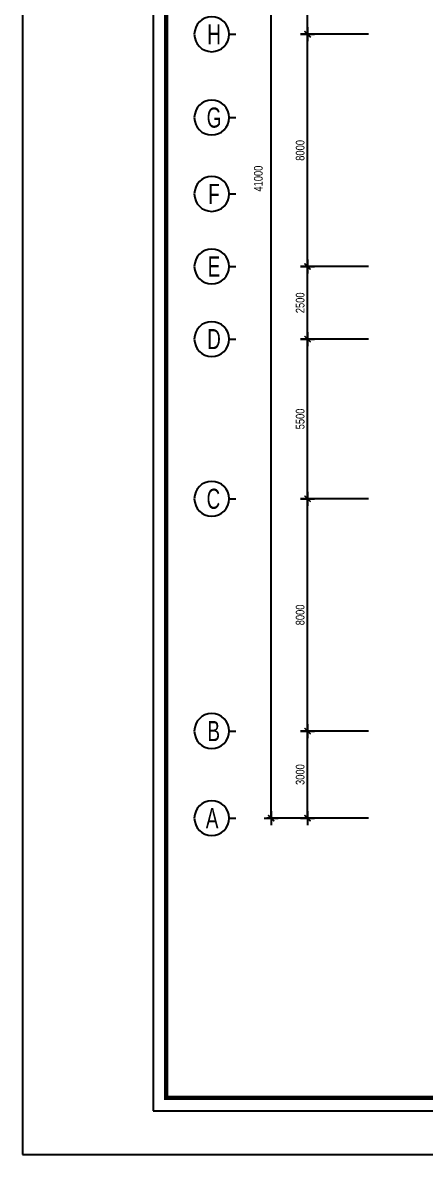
# Model space of a CAD drawing. Header units: metres. Extents: x 352651 to 1421851, y -87441 to -24441.
# Drawn here: x 709051 to 722942, y -87441 to -48460 of the extents above; entities that cross this region are included whole.
import ezdxf
from ezdxf.enums import TextEntityAlignment as Align

# ---------------------------------------------------------------- set-up
doc = ezdxf.new("R2010")
doc.units = ezdxf.units.M
doc.header["$LTSCALE"] = 300
doc.header["$MEASUREMENT"] = 0
doc.header["$PDMODE"] = 2
doc.linetypes.add('DASHED2', pattern=[0.375, 0.25, -0.125])
doc.layers.get('0').update_dxf_attribs({"linetype": 'CONTINUOUS'})
doc.layers.get('Defpoints').update_dxf_attribs({"linetype": 'CONTINUOUS'})
for name, color, linetype in [('0-TEXT', 7, 'CONTINUOUS'), ('0-THAY', 7, 'CONTINUOUS'), ('DIM', 1, 'CONTINUOUS'), ('HATCH', 145, 'CONTINUOUS'), ('TEXT', 4, 'CONTINUOUS'), ('THAY', 9, 'CONTINUOUS'), ('TUONG', 7, 'CONTINUOUS')]:
    doc.layers.add(name, color=color, linetype=linetype)
doc.styles.add('CHUKICHTHUOC', font='vnshx.shx', dxfattribs={"width": 0.8, "height": 300, "bigfont": '@extfont2.shx'})
doc.styles.add('CHUTENTRUC', font='VnAvantH.TTF', dxfattribs={"width": 0.8})
doc.dimstyles.new('150', dxfattribs={"dimscale": 150, "dimtxt": 2, "dimasz": 0.1, "dimexe": 1, "dimexo": 0, "dimgap": 0.7, "dimtad": 1, "dimdec": 0, "dimzin": 0, "dimdsep": 46, "dimtxsty": 'CHUKICHTHUOC', "dimblk": 'ARR', "dimcen": 0, "dimdle": 1, "dimclrd": 3, "dimclre": 3, "dimclrt": 3, "dimadec": 0, "dimazin": 0, "dimtfac": 1, "dimtdec": 0, "dimtix": 1, "dimtmove": 2, "dimatfit": 3, "dimldrblk": 'ARR', "dimfxl": 1, "dimtolj": 1, "dimtzin": 0, "dimarcsym": 0})

# ---------------------------------------------------------------- blocks, each defined once
blk = doc.blocks.new('ARR')
at = {"color": 1}
for p, q in [((-16, 0), (16, 0)), ((0, -16), (0, 16))]:
    blk.add_line(p, q, dxfattribs=at)
at = {"color": 3, "const_width": 3.6}
blk.add_lwpolyline([(-7.1, -7.1), (7.1, 7.1)], dxfattribs=at)
blk = doc.blocks.new('*D192')
at = {"layer": 'Defpoints', "color": 0, "transparency": 16777216}
for p in [(718879, -72860), (720980, -72860), (720980, -75860)]:
    blk.add_point(p, dxfattribs=at)
at = {"layer": 'DIM', "color": 3, "lineweight": -2, "transparency": 16777216}
for p, q in [((720980, -72860), (718729, -72860)), ((718879, -75845), (718879, -72875)), ((720980, -75860), (718729, -75860))]:
    blk.add_line(p, q, dxfattribs=at)
at = {"layer": 'DIM', "color": 3, "lineweight": -2, "transparency": 16777216, "xscale": 15, "yscale": 15, "zscale": 15}
for p, rotation in [((718879, -72860), 90), ((718879, -75860), 270)]:
    blk.add_blockref('ARR', p, dxfattribs=dict(at, rotation=rotation))
at = {"layer": 'DIM', "color": 3, "transparency": 16777216, "insert": (718624, -74360), "char_height": 300, "attachment_point": 5, "rotation": 90, "style": 'CHUKICHTHUOC'}
blk.add_mtext('\\A1;3000', dxfattribs=at)
blk = doc.blocks.new('*D193')
at = {"layer": 'Defpoints', "color": 0, "transparency": 16777216}
for p in [(718879, -64860), (720980, -64860), (720980, -72860)]:
    blk.add_point(p, dxfattribs=at)
at = {"layer": 'DIM', "color": 3, "lineweight": -2, "transparency": 16777216}
for p, q in [((720980, -64860), (718729, -64860)), ((718879, -72845), (718879, -64875)), ((720980, -72860), (718729, -72860))]:
    blk.add_line(p, q, dxfattribs=at)
at = {"layer": 'DIM', "color": 3, "lineweight": -2, "transparency": 16777216, "xscale": 15, "yscale": 15, "zscale": 15}
for p, rotation in [((718879, -64860), 90), ((718879, -72860), 270)]:
    blk.add_blockref('ARR', p, dxfattribs=dict(at, rotation=rotation))
at = {"layer": 'DIM', "color": 3, "transparency": 16777216, "insert": (718624, -68860), "char_height": 300, "attachment_point": 5, "rotation": 90, "style": 'CHUKICHTHUOC'}
blk.add_mtext('\\A1;8000', dxfattribs=at)
blk = doc.blocks.new('*D195')
at = {"layer": 'Defpoints', "color": 0, "transparency": 16777216}
for p in [(717620, -34860), (720980, -34860), (720980, -75860)]:
    blk.add_point(p, dxfattribs=at)
at = {"layer": 'DIM', "color": 3, "lineweight": -2, "transparency": 16777216}
for p, q in [((720980, -34860), (717470, -34860)), ((717620, -75845), (717620, -34875)), ((720980, -75860), (717470, -75860))]:
    blk.add_line(p, q, dxfattribs=at)
at = {"layer": 'DIM', "color": 3, "lineweight": -2, "transparency": 16777216, "xscale": 15, "yscale": 15, "zscale": 15}
for p, rotation in [((717620, -34860), 90), ((717620, -75860), 270)]:
    blk.add_blockref('ARR', p, dxfattribs=dict(at, rotation=rotation))
at = {"layer": 'DIM', "color": 3, "transparency": 16777216, "insert": (717182, -53832), "char_height": 300, "attachment_point": 5, "rotation": 90, "style": 'CHUKICHTHUOC'}
blk.add_mtext('\\A1;41000', dxfattribs=at)
blk = doc.blocks.new('*D206')
at = {"layer": 'Defpoints', "color": 0, "transparency": 16777216}
for p in [(718879, -40860), (720980, -40860), (720980, -48860)]:
    blk.add_point(p, dxfattribs=at)
at = {"layer": 'DIM', "color": 3, "lineweight": -2, "transparency": 16777216}
for p, q in [((720980, -40860), (718729, -40860)), ((718879, -48845), (718879, -40875)), ((720980, -48860), (718729, -48860))]:
    blk.add_line(p, q, dxfattribs=at)
at = {"layer": 'DIM', "color": 3, "lineweight": -2, "transparency": 16777216, "xscale": 15, "yscale": 15, "zscale": 15}
for p, rotation in [((718879, -40860), 90), ((718879, -48860), 270)]:
    blk.add_blockref('ARR', p, dxfattribs=dict(at, rotation=rotation))
at = {"layer": 'DIM', "color": 3, "transparency": 16777216, "insert": (718624, -44860), "char_height": 300, "attachment_point": 5, "rotation": 90, "style": 'CHUKICHTHUOC'}
blk.add_mtext('\\A1;8000', dxfattribs=at)
blk = doc.blocks.new('*D207')
at = {"layer": 'Defpoints', "color": 0, "transparency": 16777216}
for p in [(718879, -48860), (720730, -48860), (720980, -56860)]:
    blk.add_point(p, dxfattribs=at)
at = {"layer": 'DIM', "color": 3, "lineweight": -2, "transparency": 16777216}
for p, q in [((720730, -48860), (718729, -48860)), ((718879, -56845), (718879, -48875)), ((720980, -56860), (718729, -56860))]:
    blk.add_line(p, q, dxfattribs=at)
at = {"layer": 'DIM', "color": 3, "lineweight": -2, "transparency": 16777216, "xscale": 15, "yscale": 15, "zscale": 15}
for p, rotation in [((718879, -48860), 90), ((718879, -56860), 270)]:
    blk.add_blockref('ARR', p, dxfattribs=dict(at, rotation=rotation))
at = {"layer": 'DIM', "color": 3, "transparency": 16777216, "insert": (718624, -52860), "char_height": 300, "attachment_point": 5, "rotation": 90, "style": 'CHUKICHTHUOC'}
blk.add_mtext('\\A1;8000', dxfattribs=at)
blk = doc.blocks.new('*D208')
at = {"layer": 'Defpoints', "color": 0, "transparency": 16777216}
for p in [(718879, -59360), (720980, -59360), (720980, -64860)]:
    blk.add_point(p, dxfattribs=at)
at = {"layer": 'DIM', "color": 3, "lineweight": -2, "transparency": 16777216}
for p, q in [((720980, -59360), (718729, -59360)), ((718879, -64845), (718879, -59375)), ((720980, -64860), (718729, -64860))]:
    blk.add_line(p, q, dxfattribs=at)
at = {"layer": 'DIM', "color": 3, "lineweight": -2, "transparency": 16777216, "xscale": 15, "yscale": 15, "zscale": 15}
for p, rotation in [((718879, -59360), 90), ((718879, -64860), 270)]:
    blk.add_blockref('ARR', p, dxfattribs=dict(at, rotation=rotation))
at = {"layer": 'DIM', "color": 3, "transparency": 16777216, "insert": (718624, -62110), "char_height": 300, "attachment_point": 5, "rotation": 90, "style": 'CHUKICHTHUOC'}
blk.add_mtext('\\A1;5500', dxfattribs=at)
blk = doc.blocks.new('*D209')
at = {"layer": 'Defpoints', "color": 0, "transparency": 16777216}
for p in [(718879, -56860), (720980, -56860), (720980, -59360)]:
    blk.add_point(p, dxfattribs=at)
at = {"layer": 'DIM', "color": 3, "lineweight": -2, "transparency": 16777216}
for p, q in [((720980, -56860), (718729, -56860)), ((718879, -59345), (718879, -56875)), ((720980, -59360), (718729, -59360))]:
    blk.add_line(p, q, dxfattribs=at)
at = {"layer": 'DIM', "color": 3, "lineweight": -2, "transparency": 16777216, "xscale": 15, "yscale": 15, "zscale": 15}
for p, rotation in [((718879, -56860), 90), ((718879, -59360), 270)]:
    blk.add_blockref('ARR', p, dxfattribs=dict(at, rotation=rotation))
at = {"layer": 'DIM', "color": 3, "transparency": 16777216, "insert": (718624, -58110), "char_height": 300, "attachment_point": 5, "rotation": 90, "style": 'CHUKICHTHUOC'}
blk.add_mtext('\\A1;2500', dxfattribs=at)
blk = doc.blocks.new('TENTRUC')
at = {"layer": '0-THAY'}
blk.add_line((0, -1.4), (0, -0.4), dxfattribs=at)
blk.add_circle((0, -4), 2.6, dxfattribs=at)
at = {"layer": '0-TEXT', "style": 'CHUTENTRUC', "width": 0.7}
blk.add_attdef('E5', text='', height=3, dxfattribs=at).set_placement((0, -4), align=Align.MIDDLE_CENTER)

msp = doc.modelspace()

# ---------------------------------------------------------------- linework, layer by layer
for const_width in [150, 51.9]:
    msp.add_lwpolyline([(714000.9, -85490.5), (796200.9, -85490.5), (796200.9, -26390.5), (714000.9, -26390.5)], close=True, dxfattribs=dict(const_width=const_width))
at = {"layer": 'Defpoints', "linetype": 'DASHED2'}
msp.add_lwpolyline([(709050.9, -87440.5), (798150.9, -87440.5), (798150.9, -24440.5), (709050.9, -24440.5)], close=True, dxfattribs=at)
msp.add_lwpolyline([(709050.9, -87440.5), (798150.9, -87440.5), (798150.9, -24440.5), (709050.9, -24440.5)], close=True, dxfattribs=at)
at = {"layer": 'HATCH', "linetype": 'ByBlock'}
msp.add_lwpolyline([(713550.9, -85940.5), (796650.9, -85940.5), (796650.9, -25940.5), (713550.9, -25940.5)], close=True, dxfattribs=at)
at = {"layer": 'THAY', "linetype": 'ByBlock'}
msp.add_lwpolyline([(713550.9, -85940.5), (796650.9, -85940.5), (796650.9, -25940.5), (713550.9, -25940.5)], close=True, dxfattribs=at)
at = {"layer": 'TUONG'}
msp.add_lwpolyline([(709050.9, -87440.5), (798150.9, -87440.5), (798150.9, -24440.5), (709050.9, -24440.5)], close=True, dxfattribs=at)

# ---------------------------------------------------------------- block references
at = {"layer": 'TEXT'}
ref = msp.add_blockref('TENTRUC', (716496.1, -48859.6), dxfattribs=dict(at, xscale=-230.7692307692487, yscale=230.7692307692487, zscale=230.7692307692917, rotation=270))
ref.add_attrib('E5', 'h', dxfattribs={"layer": '0-TEXT', "height": 692.3, "style": 'CHUTENTRUC', "width": 0.7}).set_placement((715651.8, -48859.6), align=Align.MIDDLE_CENTER)
ref = msp.add_blockref('TENTRUC', (716496.1, -51729.6), dxfattribs=dict(at, xscale=-230.7692307692487, yscale=230.7692307692487, zscale=230.7692307692917, rotation=270))
ref.add_attrib('E5', 'g', dxfattribs={"layer": '0-TEXT', "height": 692.3, "style": 'CHUTENTRUC', "width": 0.7}).set_placement((715651.8, -51729.6), align=Align.MIDDLE_CENTER)
ref = msp.add_blockref('TENTRUC', (716496.1, -54359.6), dxfattribs=dict(at, xscale=-230.7692307692487, yscale=230.7692307692487, zscale=230.7692307692917, rotation=270))
ref.add_attrib('E5', 'f', dxfattribs={"layer": '0-TEXT', "height": 692.3, "style": 'CHUTENTRUC', "width": 0.7}).set_placement((715651.8, -54359.6), align=Align.MIDDLE_CENTER)
ref = msp.add_blockref('TENTRUC', (716496.1, -56859.6), dxfattribs=dict(at, xscale=-230.7692307692487, yscale=230.7692307692487, zscale=230.7692307692917, rotation=270))
ref.add_attrib('E5', 'e', dxfattribs={"layer": '0-TEXT', "height": 692.3, "style": 'CHUTENTRUC', "width": 0.7}).set_placement((715651.8, -56859.6), align=Align.MIDDLE_CENTER)
ref = msp.add_blockref('TENTRUC', (716496.1, -59359.6), dxfattribs=dict(at, xscale=-230.7692307692487, yscale=230.7692307692487, zscale=230.7692307692917, rotation=270))
ref.add_attrib('E5', 'd', dxfattribs={"layer": '0-TEXT', "height": 692.3, "style": 'CHUTENTRUC', "width": 0.7}).set_placement((715651.8, -59359.6), align=Align.MIDDLE_CENTER)
ref = msp.add_blockref('TENTRUC', (716496.1, -64859.6), dxfattribs=dict(at, xscale=-230.7692307692487, yscale=230.7692307692487, zscale=230.7692307692917, rotation=270))
ref.add_attrib('E5', 'c', dxfattribs={"layer": '0-TEXT', "height": 692.3, "style": 'CHUTENTRUC', "width": 0.7}).set_placement((715630, -64859.6), align=Align.MIDDLE_CENTER)
ref = msp.add_blockref('TENTRUC', (716496.1, -72859.6), dxfattribs=dict(at, xscale=-230.7692307692487, yscale=230.7692307692487, zscale=230.7692307692917, rotation=270))
ref.add_attrib('E5', 'b', dxfattribs={"layer": '0-TEXT', "height": 692.3, "style": 'CHUTENTRUC', "width": 0.7}).set_placement((715642.9, -72859.6), align=Align.MIDDLE_CENTER)
ref = msp.add_blockref('TENTRUC', (716496.1, -75859.6), dxfattribs=dict(at, xscale=-230.7692307692487, yscale=230.7692307692487, zscale=230.7692307692917, rotation=270))
ref.add_attrib('E5', 'a', dxfattribs={"layer": '0-TEXT', "height": 692.3, "style": 'CHUTENTRUC', "width": 0.7}).set_placement((715587.8, -75859.6), align=Align.MIDDLE_CENTER)

# ---------------------------------------------------------------- dimensions: what is measured, and where the dimension line sits
at = {"layer": 'DIM'}
dim = msp.add_linear_dim(base=(717619.5, -34859.6), p1=(720979.8, -75859.6), p2=(720979.8, -34859.6), angle=90, dimstyle='150', dxfattribs=at)
dim.commit()
dim.dimension.update_dxf_attribs({"geometry": '*D195', "text_midpoint": (717182, -53831.9), "dimtype": 160})
for base, p1, p2, picture, middle in [((718878.7, -40859.6), (720979.8, -48859.6), (720979.8, -40859.6), '*D206', (718623.7, -44859.6)), ((718878.7, -48859.6), (720979.8, -56859.6), (720729.8, -48859.6), '*D207', (718623.7, -52859.6)), ((718878.7, -56859.6), (720979.8, -59359.6), (720979.8, -56859.6), '*D209', (718623.7, -58109.6)), ((718878.7, -59359.6), (720979.8, -64859.6), (720979.8, -59359.6), '*D208', (718623.7, -62109.6)), ((718878.7, -64859.6), (720979.8, -72859.6), (720979.8, -64859.6), '*D193', (718623.7, -68859.6)), ((718878.7, -72859.6), (720979.8, -75859.6), (720979.8, -72859.6), '*D192', (718623.7, -74359.6))]:
    dim = msp.add_linear_dim(base=base, p1=p1, p2=p2, angle=90, dimstyle='150', dxfattribs=at)
    dim.commit()
    dim.dimension.update_dxf_attribs({"geometry": picture, "text_midpoint": middle})

doc.saveas('drawing.dxf')
